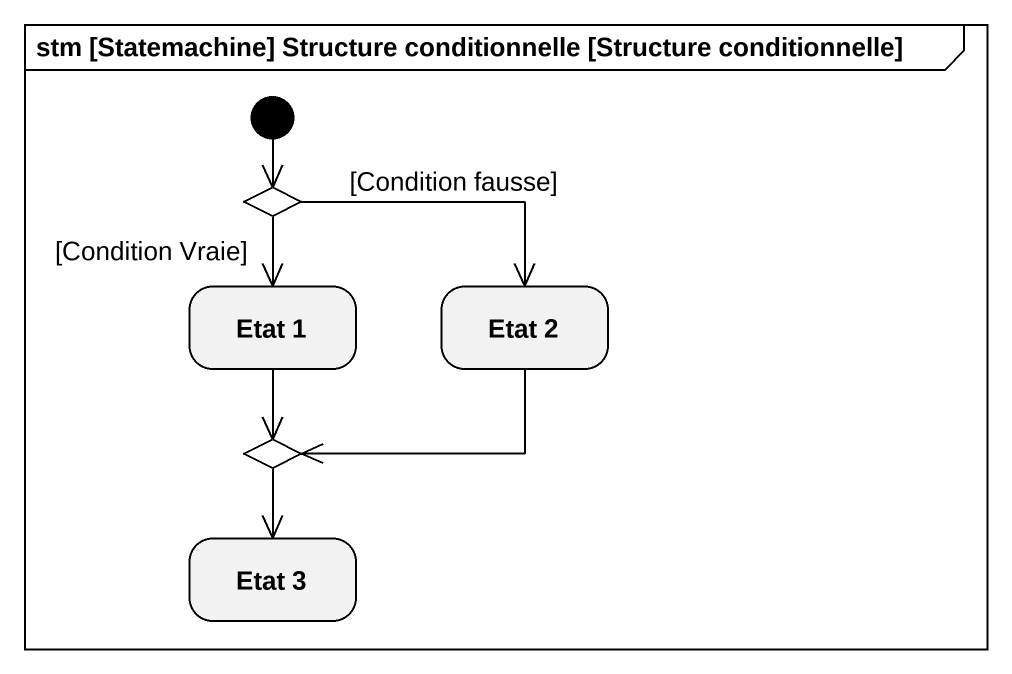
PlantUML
@startuml
mainframe stm [Statemachine] Structure conditionnelle [Structure conditionnelle]
hide empty description
state choice1 <<choice>>
state "Etat 1" as Etat_1
state "Etat 2" as Etat_2
state choice2 <<choice>>
state "Etat 3" as Etat_3
[*] --> choice1
choice1 --> Etat_1 : [Condition Vraie]
choice1 -right-> Etat_2 : [Condition fausse]
Etat_1 --> choice2
Etat_2 -left-> choice2
choice2 --> Etat_3
@enduml
